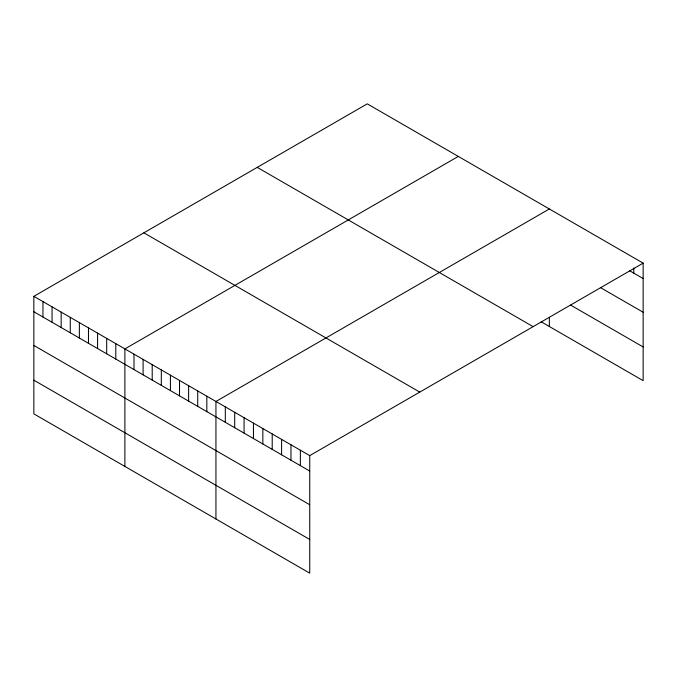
<?xml version="1.0" encoding="UTF-8"?>
<svg xmlns="http://www.w3.org/2000/svg" width="677" height="677" viewBox="0 0 677 677"><rect width="100%" height="100%" fill="white"/><g stroke="black" fill="none" stroke-linecap="round" stroke-linejoin="round"><path stroke-width="1.02" d="M643.15 263.133L309.736 455.621L309.736 573.148L33.85 413.867L33.85 296.34L367.264 103.852L643.15 263.133L643.15 380.66L541.151 321.77M458.304 156.412L124.89 348.909L124.89 466.436M549.352 208.973L215.938 401.469L215.938 518.997M629.508 270.673L643.15 278.552M600.516 287.632L643.15 312.241M570.669 305.115L643.15 346.962M257.235 167.371L533.121 326.652M143.879 232.82L419.765 392.101M33.85 296.34L309.736 455.621M33.85 311.758L309.736 471.04M33.85 345.456L309.736 504.737M33.85 380.178L309.736 539.459M633.774 267.99L633.774 273.136M549.352 318.08L549.352 326.5M300.36 450.205L300.36 465.624M290.975 444.789L290.975 460.208M281.598 439.381L281.598 454.8M272.213 433.965L272.213 449.384M262.837 428.549L262.837 443.968M253.452 423.133L253.452 438.552M244.075 417.717L244.075 433.136M234.699 412.301L234.699 427.72M225.314 406.885L225.314 422.304M206.832 396.214L206.832 411.633M197.726 390.959L197.726 406.378M188.621 385.704L188.621 401.123M179.515 380.44L179.515 395.859M170.418 375.185L170.418 390.604M161.312 369.93L161.312 385.348M152.207 364.675L152.207 380.093M143.101 359.419L143.101 374.838M133.995 354.164L133.995 369.583M115.792 343.645L115.792 359.064M106.687 338.39L106.687 353.809M97.581 333.135L97.581 348.553M88.475 327.88L88.475 343.298M79.37 322.624L79.37 338.043M70.264 317.369L70.264 332.788M61.167 312.114L61.167 327.533M52.061 306.859L52.061 322.277M42.956 301.595L42.956 317.014"/></g></svg>
